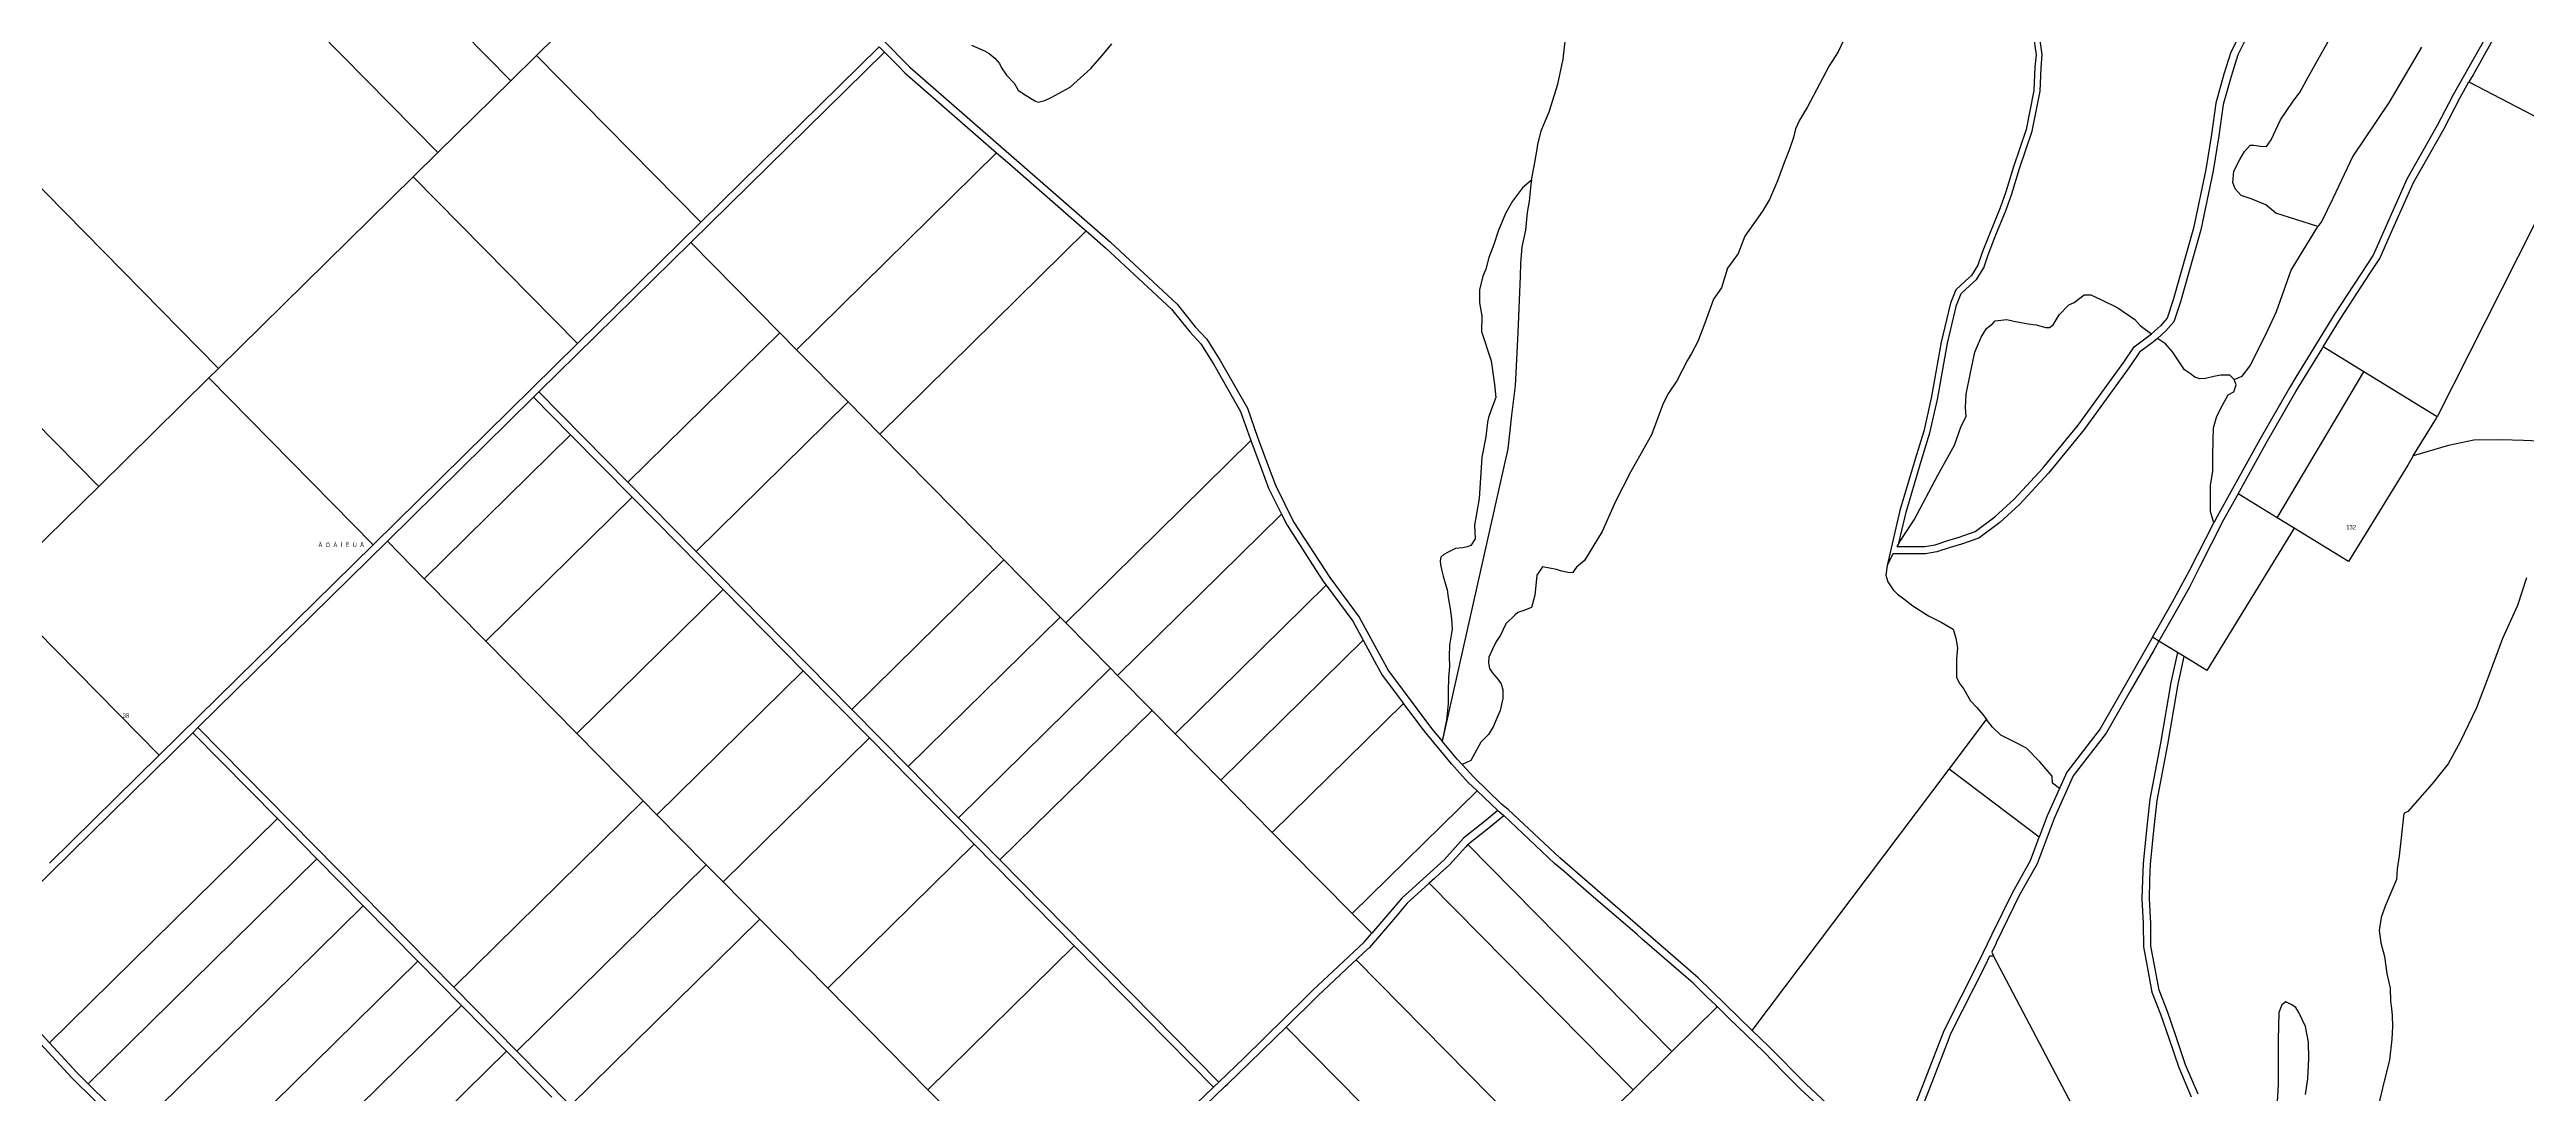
# Model space of a CAD drawing. Header units: metres. Extents: x 1082 to 7276, y 13258 to 20635.
# Drawn here: x 3570 to 4737, y 15365 to 15857 of the extents above; entities that cross this region are included whole.
import ezdxf

# ---------------------------------------------------------------- set-up
doc = ezdxf.new("R2010")
doc.units = ezdxf.units.M

msp = doc.modelspace()

# ---------------------------------------------------------------- linework, layer by layer
at = {"layer": '146'}
for points in [[(4268.34, 15795.18), (4269.85, 15803.54), (4270.98, 15809.81), (4271.24, 15812.06), (4272.87, 15818.46), (4276.64, 15827.48), (4280.66, 15840.52), (4283.3, 15852.31), (4284.93, 15867.6), (4285.31, 15894.55), (4282.17, 15931.77), (4282.04, 15942.55), (4281.54, 15946.06), (4283.43, 15960.35), (4284.3, 15973.64), (4286.32, 15988.81), (4286.94, 16001.97), (4287.82, 16011.62), (4288.2, 16018.64), (4286.69, 16026.29), (4284.78, 16034.68)], [(3787.54, 15842.07), (3649.55, 15982.19)], [(4780.28, 15975.5), (4763.61, 15944.99), (4755.34, 15928.36), (4742.64, 15901.5), (4720.24, 15859.81), (4711.82, 15844.94), (4709.91, 15841.56)], [(4774.57, 15972.55), (4760.51, 15946.61), (4752.19, 15929.88), (4739.52, 15903.08), (4717.18, 15861.5), (4702.47, 15835.53), (4700.26, 15831.27), (4694.93, 15820.98), (4680.71, 15795.74), (4664.77, 15759.93), (4646.61, 15732.06), (4628.41, 15702.39), (4625.35, 15697.4), (4611.38, 15673.04), (4591.25, 15636.76), (4589.72, 15633.74)], [(3753.18, 15808.24), (3617.6, 15945.91)], [(4654.49, 15886.39), (4653.86, 15886.5), (4648.33, 15888.98), (4643.36, 15891.52), (4638.77, 15892.48), (4634.13, 15890.22), (4629.86, 15889.73), (4621.46, 15884.18), (4615.44, 15877.69), (4610.88, 15872.76), (4607.15, 15867.36), (4603.93, 15859.94), (4600.99, 15854.31), (4597.87, 15844.15), (4594.13, 15830.88), (4592.14, 15816.18), (4589.37, 15799.57), (4583.57, 15771.77), (4573.99, 15737.82), (4570.85, 15728.42), (4567.15, 15724.19), (4563.18, 15720.66)], [(4638.65, 15773.42), (4618.94, 15779.61), (4614.16, 15783.62), (4607.25, 15786.37), (4602.6, 15787.99), (4599.84, 15791.13), (4598.71, 15794.13), (4599.21, 15799.52), (4601.97, 15804.91), (4604.23, 15808.8), (4606.87, 15811.69), (4608.63, 15811.69), (4611.65, 15811.19), (4614.54, 15811.07), (4616.67, 15814.2), (4621.2, 15823.61), (4626.73, 15832.01), (4630.37, 15836.9), (4634.39, 15844.17), (4645.07, 15863.11), (4654.49, 15886.39)], [(3799.69, 15854.05), (3825.22, 15879.19)], [(3951.59, 15872.69), (3974.86, 15849.11), (3975.5, 15848.46), (4069.97, 15765.95), (4101.37, 15736.79), (4109.96, 15726.09), (4115.31, 15720.26), (4121.69, 15710.19), (4134.48, 15687.72), (4139.31, 15674.17), (4144.2, 15660.66), (4147.69, 15651.47), (4156.27, 15634.23), (4173.28, 15607.92), (4187.14, 15589.33), (4200.96, 15563.9), (4221.21, 15536.85), (4226.23, 15530.87)], [(4422.15, 15875.85), (4412.85, 15855.66), (4408.58, 15849.14), (4403.93, 15840.49), (4398.28, 15829.83), (4394.51, 15823.56), (4392.75, 15819.42), (4391.74, 15815.29), (4389.86, 15809.89), (4387.47, 15803.88), (4384.2, 15794.85), (4380.43, 15786.2), (4377.17, 15780.68), (4368.87, 15768.89), (4365.61, 15760.62), (4362.84, 15756.73), (4360.58, 15753.72), (4357.82, 15744.44), (4354.05, 15739.17), (4350.02, 15727.76), (4346.63, 15719.24), (4343.74, 15713.6), (4341.73, 15710.46), (4336.71, 15700.68), (4332.81, 15694.91), (4330.3, 15689.9), (4324.77, 15675.23), (4314.97, 15657.67), (4307.93, 15643.75), (4301.65, 15629.58), (4293.35, 15615.91), (4289.46, 15612.78), (4287.57, 15610.14), (4285.44, 15610.27), (4282.04, 15611.14), (4280.16, 15611.77), (4273.5, 15613.02), (4270.86, 15609), (4270.48, 15605.74), (4269.85, 15599.6), (4268.35, 15593.83), (4264.7, 15592.33), (4261.81, 15591.45), (4260.68, 15590.32), (4256.16, 15586.18), (4253.64, 15580.79), (4251.51, 15577.53), (4250, 15574.14), (4248.24, 15570.38), (4248.12, 15567.75), (4248.49, 15564.99), (4249.75, 15563.11), (4251.38, 15561.23), (4252.39, 15560.1), (4254.02, 15557.85), (4254.78, 15554.97), (4254.78, 15550.96), (4253.52, 15545.31), (4250.25, 15537.54), (4248.12, 15534.03), (4244.47, 15530.27), (4239.82, 15521.74), (4235.6, 15519.88)], [(3961.04, 15858.14), (3877.08, 15775.46)], [(3963.5, 15855.64), (3961.04, 15858.14)], [(4004.46, 15858.87), (4010.62, 15856.24), (4012.88, 15854.86), (4015.52, 15852.73), (4017.66, 15850.23), (4018.66, 15848.22), (4021.05, 15844.71), (4024.69, 15840.96), (4026.58, 15837.7), (4029.09, 15835.95), (4034.37, 15832.69), (4035.88, 15832.07), (4039.14, 15832.82), (4042.03, 15834.2), (4050.96, 15839.1), (4060.76, 15847.88), (4066.16, 15854.02), (4070.56, 15859.42)], [(4504.71, 15862.75), (4505.97, 15854.35), (4505.34, 15848.46), (4504.96, 15837.56), (4501.32, 15819.13), (4495.29, 15801.58), (4491.77, 15789.79), (4489.13, 15782.27), (4483.98, 15769.73), (4480.58, 15761.08), (4478.57, 15755.19), (4475.56, 15750.29), (4472.67, 15747.66), (4468.15, 15743.52), (4465.63, 15737.25), (4461.36, 15718.95), (4456.58, 15692.5), (4453.07, 15676.95), (4449.04, 15663.66), (4441.88, 15639.46), (4435.8, 15613.67)], [(4441.34, 15624.11), (4444.78, 15638.69), (4451.92, 15662.8), (4455.97, 15676.18), (4459.52, 15691.9), (4464.3, 15718.34), (4468.5, 15736.35), (4470.68, 15741.77), (4474.69, 15745.45), (4477.89, 15748.36), (4481.31, 15753.9), (4483.4, 15760.05), (4486.76, 15768.61), (4491.94, 15781.2), (4494.62, 15788.86), (4498.14, 15800.66), (4504.22, 15818.34), (4507.95, 15837.21), (4508.33, 15848.25), (4508.94, 15854.42), (4507.66, 15863.31)], [(4600.77, 15861.45), (4597.71, 15855.59), (4594.51, 15845.14), (4590.71, 15831.58), (4588.68, 15816.7), (4585.93, 15800.21), (4580.17, 15772.6), (4570.65, 15738.85), (4567.75, 15730.19), (4564.66, 15726.65), (4560.3, 15722.78)], [(4687.6, 15858), (4678.61, 15842.72), (4672.34, 15832.04), (4655.13, 15806.58), (4645.83, 15786.65), (4640.55, 15775.86), (4638.65, 15773.42)], [(3787.54, 15842.07), (3799.69, 15854.05)], [(3877.08, 15775.46), (3799.69, 15854.05)], [(3872.36, 15765.9), (3963.5, 15855.64)], [(3963.5, 15855.64), (3970.4, 15848.65), (3972.35, 15846.68), (3973.21, 15845.8), (4016.36, 15808.12)], [(3649.89, 15706.52), (3523.27, 15835.09)], [(3753.18, 15808.24), (3787.54, 15842.07)], [(4641.27, 15716.66), (4644.25, 15721.52), (4649.57, 15730.19), (4663.28, 15751.24), (4667.85, 15758.25), (4671.72, 15766.94), (4683.83, 15794.16), (4688.75, 15802.89), (4698.01, 15819.32), (4705.74, 15834.21), (4709.91, 15841.56)], [(4709.91, 15841.56), (4762.54, 15814.09), (4740.69, 15774.2), (4694.94, 15683.73)], [(3741.56, 15796.79), (3753.18, 15808.24)], [(3922.15, 15715.34), (4016.36, 15808.12)], [(4016.36, 15808.12), (4022.52, 15802.75), (4057.71, 15772.01), (4058.54, 15771.29)], [(3649.89, 15706.52), (3741.56, 15796.79)], [(3818.95, 15718.21), (3741.56, 15796.79)], [(4268.34, 15795.18), (4264.07, 15791.62), (4259.42, 15785.35), (4256.03, 15779.59), (4252.64, 15771.19), (4250.63, 15764.92), (4248.24, 15758.77), (4246.86, 15753.26), (4245.35, 15750), (4243.84, 15743.48), (4243.84, 15737.34), (4244.85, 15731.32), (4244.72, 15723.92), (4249.37, 15710.14), (4250.88, 15698.86), (4251.51, 15692.72), (4249.25, 15686.95), (4247.99, 15683.32), (4247.61, 15681.18), (4246.86, 15674.29), (4244.97, 15664.64), (4243.59, 15645.21), (4241.46, 15632.67), (4241.71, 15626.15), (4239.82, 15623.02), (4237.94, 15622.39), (4236.05, 15622.01), (4232.53, 15621.63), (4229.39, 15620.13), (4227, 15618.75), (4225.62, 15617.49), (4225.25, 15615.86), (4225.5, 15614.11), (4226.12, 15611.1), (4226.75, 15608.59), (4227.88, 15604.83), (4228.64, 15602.08), (4229.14, 15598.57), (4230.02, 15593.18), (4230.65, 15588.42), (4230.9, 15583.65), (4229.77, 15576.01), (4229.52, 15570.74), (4229.64, 15565.98), (4229.27, 15560.84), (4229.02, 15554.32), (4229.14, 15548.56), (4228.26, 15540.66), (4226.23, 15530.87)], [(4268.34, 15795.18), (4267.97, 15793.13), (4267.22, 15785.36), (4266.34, 15779.97), (4265.46, 15771.7), (4263.82, 15763.8), (4263.07, 15755.9), (4262.94, 15750.01), (4261.81, 15723.31), (4260.56, 15698.37), (4258.92, 15684.45), (4257.16, 15668.53), (4226.23, 15530.87)], [(3877.08, 15775.46), (3818.95, 15718.21)], [(3593.43, 15650.92), (3472.17, 15774.05)], [(3800.78, 15695.4), (3872.36, 15765.9)], [(3914.31, 15723.29), (3872.36, 15765.9)], [(3961.32, 15675.56), (4058.54, 15771.29)], [(4058.54, 15771.29), (4067.63, 15763.35), (4098.8, 15734.4), (4103.26, 15728.85), (4107.31, 15723.81), (4112.52, 15718.12), (4118.69, 15708.39), (4131.29, 15686.26), (4136.01, 15672.99), (4136.18, 15672.52)], [(4599.29, 15701.36), (4603.1, 15702.89), (4606.72, 15707.53), (4614.16, 15722.45), (4619.31, 15733.36), (4626.22, 15752.79), (4638.65, 15773.42)], [(4441.34, 15624.11), (4448.54, 15635.08), (4459.73, 15656.15), (4467.64, 15670.32), (4470.78, 15679.35), (4473.05, 15683.86), (4472.79, 15688), (4473.05, 15694.39), (4475.06, 15704.42), (4477.19, 15714.2), (4480.08, 15721.22), (4482.72, 15725.36), (4485.61, 15727.74), (4486.74, 15728.87), (4492.15, 15729.63), (4495.54, 15728.75), (4502.32, 15727.5), (4506.09, 15727), (4510.62, 15725.75), (4512.38, 15725.75), (4514.01, 15727.01), (4516.9, 15731.77), (4521.42, 15736.54), (4523.94, 15737.55), (4528.59, 15741.18), (4531.85, 15741.19), (4536.5, 15739.06), (4544.55, 15735.05), (4552.46, 15729.55), (4555.1, 15726.79), (4557.61, 15724.91), (4560.3, 15722.78)], [(3818.95, 15718.21), (3722.69, 15623.42)], [(3842.66, 15652.87), (3914.31, 15723.29)], [(3922.15, 15715.34), (3914.31, 15723.29)], [(4563.18, 15720.66), (4561.36, 15719.04), (4554.74, 15714.15), (4550.12, 15707.47), (4528.59, 15677.69), (4511.82, 15657.17), (4498.16, 15642.4), (4488.87, 15633.89), (4479.03, 15626.52), (4470.83, 15623.66), (4465.53, 15622.02), (4459.27, 15619.98), (4453.84, 15619.05), (4440.15, 15619.04), (4438.49, 15619.04)], [(4440.46, 15622.54), (4440.97, 15622.54), (4453.55, 15622.55), (4458.42, 15623.38), (4464.47, 15625.36), (4469.74, 15626.99), (4477.37, 15629.65), (4486.63, 15636.59), (4495.69, 15644.88), (4509.17, 15659.46), (4525.82, 15679.83), (4547.26, 15709.5), (4552.19, 15716.62), (4560.3, 15722.78)], [(4599.29, 15701.36), (4597.32, 15703.38), (4592.8, 15703.38), (4589.66, 15702.62), (4585.76, 15701.74), (4583.12, 15701.62), (4580.74, 15702.37), (4578.73, 15703.99), (4575.96, 15705.87), (4572.82, 15710.51), (4570.18, 15714.39), (4566.91, 15718.15), (4563.18, 15720.66)], [(4601.16, 15647.41), (4614.43, 15671.32), (4628.36, 15695.62), (4640.69, 15715.72), (4641.27, 15716.66)], [(4660.4, 15704.92), (4641.27, 15716.66)], [(3645.3, 15702.01), (3649.89, 15706.52)], [(3946.44, 15690.68), (3922.15, 15715.34)], [(4619.57, 15636.12), (4620.03, 15636.9), (4660.4, 15704.92)], [(4694.94, 15683.73), (4660.4, 15704.92)], [(3593.43, 15650.92), (3645.3, 15702.01)], [(3722.69, 15623.42), (3645.3, 15702.01)], [(3729.37, 15625.08), (3798.28, 15692.94)], [(3798.28, 15692.94), (3800.78, 15695.4)], [(3815.69, 15675.26), (3798.28, 15692.94)], [(3842.66, 15652.87), (3800.78, 15695.4)], [(4589.72, 15633.74), (4588.15, 15639.07), (4588.15, 15651.36), (4589.28, 15658.13), (4589.28, 15664.77), (4589.41, 15672.92), (4589.53, 15678.56), (4591.17, 15683.95), (4593.8, 15689.22), (4596.44, 15694.11), (4599.21, 15695.49), (4600.21, 15698.75), (4599.29, 15701.36)], [(3874.78, 15620.25), (3946.44, 15690.68)], [(3961.32, 15675.56), (3946.44, 15690.68)], [(4683.69, 15665.26), (4694.61, 15683.07), (4695, 15683.7), (4694.94, 15683.73)], [(3746.78, 15607.4), (3815.69, 15675.26)], [(3844.71, 15645.79), (3815.69, 15675.26)], [(4019.76, 15616.22), (3961.32, 15675.56)], [(4048.93, 15586.6), (4136.18, 15672.52)], [(4136.18, 15672.52), (4140.92, 15659.44), (4144.47, 15650.07), (4150.57, 15637.82)], [(4753.8, 15675.03), (4743.09, 15672.28), (4735.55, 15672.53), (4725.12, 15672.89), (4712.18, 15672.76), (4700.24, 15670.12), (4683.69, 15665.26)], [(4683.69, 15665.26), (4681.05, 15660.97), (4653.16, 15615.51), (4627.56, 15631.21)], [(3555.86, 15613.93), (3568.9, 15626.76), (3593.43, 15650.92)], [(3874.78, 15620.25), (3842.66, 15652.87)], [(4601.16, 15647.41), (4594.34, 15635.12), (4583.04, 15612.77), (4578.21, 15603.43), (4573.22, 15594.47), (4563.87, 15577.98)], [(4619.57, 15636.12), (4601.16, 15647.41)], [(3844.71, 15645.79), (3775.8, 15577.93)], [(3887.52, 15602.33), (3844.71, 15645.79)], [(4073.36, 15561.79), (4150.57, 15637.82)], [(4150.57, 15637.82), (4153.19, 15632.55), (4165.18, 15614), (4170.4, 15605.93), (4171.56, 15604.37)], [(4627.56, 15631.21), (4619.57, 15636.12)], [(3722.69, 15623.42), (3621.92, 15524.18)], [(3640.18, 15537.25), (3729.37, 15625.08)], [(3746.78, 15607.4), (3729.37, 15625.08)], [(4441.34, 15624.11), (4440.46, 15622.54)], [(4560.89, 15579.81), (4570.16, 15596.16), (4578.31, 15611.3), (4589.72, 15633.74)], [(4627.56, 15631.21), (4586.41, 15564.15), (4575.76, 15570.68)], [(3948.1, 15545.79), (3874.78, 15620.25)], [(3948.1, 15545.79), (4019.76, 15616.22)], [(4046.3, 15589.27), (4019.76, 15616.22)], [(4435.8, 15613.67), (4435.22, 15609), (4436.23, 15605.87), (4438.74, 15602.11), (4440.75, 15600.11), (4443.64, 15597.98), (4447.91, 15594.6), (4455.33, 15589.84), (4461.23, 15586.83), (4466.89, 15583.58), (4468.15, 15579.44), (4469.02, 15574.81), (4468.52, 15569.67), (4468.52, 15566.03), (4468.52, 15560.77), (4470.03, 15557.89), (4471.92, 15555.38), (4475.06, 15549.87), (4478.07, 15546.74), (4480.84, 15543.35), (4482.72, 15540.97)], [(4438.49, 15619.04), (4435.8, 15613.67)], [(3621.92, 15524.18), (3544.52, 15602.76)], [(3775.8, 15577.93), (3746.78, 15607.4)], [(3818.6, 15534.47), (3887.52, 15602.33)], [(3887.52, 15602.33), (3925.24, 15564.02)], [(4100.42, 15534.32), (4171.56, 15604.37)], [(4171.56, 15604.37), (4184.18, 15587.44), (4189.08, 15578.44)], [(4737.07, 15607.74), (4732.78, 15594.81), (4725.75, 15579.14), (4719.46, 15562.21), (4713.43, 15546.54), (4705.77, 15530.49), (4700.11, 15520.08), (4692.57, 15510.67), (4681.14, 15497.63), (4679.2, 15496.69), (4676.99, 15476.82), (4676.11, 15470.68), (4675.73, 15465.66), (4670.46, 15453), (4668.57, 15447.73), (4667.57, 15441.59), (4668.32, 15435.7), (4670.08, 15429.31), (4671.21, 15421.29), (4672.72, 15414.39), (4672.97, 15408.25), (4673.35, 15404.74), (4673.72, 15401.48), (4673.85, 15396.35), (4673.6, 15390.33), (4672.47, 15380.55), (4669.2, 15367.26), (4663.42, 15342.6)], [(3974.64, 15518.85), (4046.3, 15589.27)], [(4046.3, 15589.27), (4048.93, 15586.6)], [(3818.6, 15534.47), (3775.8, 15577.93)], [(4070.04, 15565.16), (4048.93, 15586.6)], [(4189.08, 15578.44), (4122.01, 15512.39)], [(4189.08, 15578.44), (4194.44, 15568.57), (4198.01, 15562), (4208.02, 15548.63)], [(4563.87, 15577.98), (4561.27, 15573.38), (4550.34, 15554.32), (4539.09, 15534.65), (4523.44, 15514.41), (4514.5, 15494.33), (4506.55, 15473.07), (4498.1, 15458.08), (4487.23, 15435.7), (4487.18, 15435.61), (4485.1, 15431.33), (4486.01, 15429.6)], [(4560.89, 15579.81), (4558.23, 15575.12), (4547.3, 15556.06), (4536.18, 15536.6), (4520.41, 15516.21), (4516.98, 15508.51)], [(4563.87, 15577.98), (4560.89, 15579.81)], [(4572.61, 15572.62), (4563.87, 15577.98)], [(4070.04, 15565.16), (3998.39, 15494.73)], [(4073.36, 15561.79), (4070.04, 15565.16)], [(4572.61, 15572.62), (4569.47, 15558.42), (4564.56, 15529.82), (4559.53, 15503.44), (4558.01, 15489.07), (4556.37, 15473.09), (4556.12, 15465.38), (4555.87, 15456.53), (4556.49, 15444.83), (4556.63, 15433.82), (4558.28, 15424.65), (4560.58, 15412.44), (4564.64, 15402.18), (4568.52, 15390.82), (4573.2, 15376.97), (4579.11, 15363.18)], [(4582.37, 15364.45), (4576.46, 15378.22), (4571.84, 15391.94), (4567.93, 15403.39), (4563.95, 15413.42), (4561.72, 15425.28), (4560.1, 15434.15), (4559.99, 15444.95), (4559.36, 15456.57), (4559.62, 15465.27), (4559.86, 15472.85), (4561.49, 15488.71), (4562.99, 15502.92), (4568.01, 15529.19), (4572.9, 15557.75), (4575.76, 15570.68)], [(4575.76, 15570.68), (4572.61, 15572.62)], [(3856.32, 15496.16), (3925.24, 15564.02)], [(3925.24, 15564.02), (3956.43, 15532.35)], [(4089.6, 15545.3), (4073.36, 15561.79)], [(3974.64, 15518.85), (3948.1, 15545.79)], [(4017.94, 15474.88), (4089.6, 15545.3)], [(4100.42, 15534.32), (4089.6, 15545.3)], [(4146.24, 15487.79), (4208.02, 15548.63)], [(4242.65, 15507.48), (4238.56, 15511.37), (4230.71, 15520.08), (4218.47, 15534.68), (4215.66, 15538.43), (4215.06, 15539.23), (4208.02, 15548.63)], [(3637.69, 15534.79), (3531.82, 15430.54)], [(3637.69, 15534.79), (3640.18, 15537.25)], [(3677.56, 15494.3), (3637.69, 15534.79)], [(3760.69, 15414.88), (3640.18, 15537.25)], [(3849.88, 15502.71), (3818.6, 15534.47)], [(3956.43, 15532.35), (3887.52, 15464.48)], [(3956.43, 15532.35), (4005.76, 15482.26)], [(4122.01, 15512.39), (4100.42, 15534.32)], [(4235.6, 15519.88), (4233.35, 15522.38), (4226.23, 15530.87)], [(4465.06, 15517.55), (4482.72, 15540.97)], [(4516.98, 15508.51), (4513.76, 15510.95), (4513.63, 15514.3), (4507.73, 15521.06), (4501.44, 15527.45), (4495.66, 15530.46), (4489.38, 15533.71), (4485.49, 15537.47), (4482.72, 15540.97)], [(3570.23, 15473.28), (3621.92, 15524.18)], [(3998.39, 15494.73), (3974.64, 15518.85)], [(4372.28, 15394.51), (4346.81, 15419.32), (4281.59, 15475.81), (4257.31, 15498.63), (4254.17, 15501.13), (4241.08, 15513.81), (4235.6, 15519.88)], [(4146.24, 15487.79), (4129.58, 15504.7), (4122.01, 15512.39)], [(4183.86, 15449.58), (4242.65, 15507.48)], [(4242.65, 15507.48), (4252.49, 15498.14)], [(4372.28, 15394.51), (4465.06, 15517.55)], [(4507.49, 15485.56), (4465.06, 15517.55)], [(4516.98, 15508.51), (4511.26, 15495.66), (4507.49, 15485.56)], [(3760.69, 15414.88), (3849.88, 15502.71)], [(3856.32, 15496.16), (3849.88, 15502.71)], [(3879.59, 15472.54), (3856.32, 15496.16)], [(4017.94, 15474.88), (3998.39, 15494.73)], [(4252.49, 15498.14), (4246.14, 15492.9), (4236.23, 15485.04), (4227.14, 15474.96), (4207.28, 15456.88), (4193.04, 15440.27)], [(4238.27, 15482.07), (4238.64, 15482.48), (4241.57, 15484.8), (4248.34, 15490.18), (4255.22, 15495.85)], [(4252.49, 15498.14), (4255.22, 15495.85)], [(4355.83, 15405.65), (4355.28, 15406.18), (4354.95, 15406.51), (4351.14, 15410.22), (4344.44, 15416.75), (4341.22, 15419.54), (4320.49, 15437.49), (4318.02, 15439.63), (4312.57, 15444.35), (4295.39, 15459.23), (4288.76, 15464.97), (4283.5, 15469.52), (4279.23, 15473.22), (4255.22, 15495.85)], [(3570.27, 15388.65), (3677.56, 15494.3)], [(3696.15, 15475.42), (3677.56, 15494.3)], [(4183.86, 15449.58), (4154.4, 15479.49), (4146.24, 15487.79)], [(4372.28, 15394.51), (4380.16, 15386.84), (4397.48, 15369.32), (4407.5, 15360.09), (4412.25, 15355.85), (4419.16, 15349.95), (4423.46, 15347.37), (4427.48, 15344.71), (4432.52, 15342.81), (4440.13, 15343.99), (4443.98, 15346.58), (4453.82, 15371.37), (4462.65, 15394.39), (4479.02, 15426.81), (4485.22, 15439.58), (4494.99, 15459.69), (4503.37, 15474.55), (4507.49, 15485.56)], [(3588.47, 15369.38), (3696.15, 15475.42)], [(3718.01, 15453.23), (3696.15, 15475.42)], [(3790.4, 15384.71), (3879.59, 15472.54)], [(3887.52, 15464.48), (3879.59, 15472.54)], [(3936.85, 15414.39), (4005.76, 15482.26)], [(4005.76, 15482.26), (4052.92, 15434.37)], [(4121.07, 15370.16), (4017.94, 15474.88)], [(4238.27, 15482.07), (4237.35, 15481.05), (4229.63, 15472.49), (4225.34, 15468.58), (4222.66, 15466.15), (4220.19, 15463.9)], [(4334.42, 15384.55), (4238.27, 15482.07)], [(3904.81, 15446.92), (3887.52, 15464.48)], [(4220.19, 15463.9), (4218.19, 15462.08), (4209.79, 15454.44), (4204.21, 15447.93), (4191.96, 15433.63), (4189.41, 15431.23), (4185.71, 15427.75)], [(4316.16, 15366.55), (4220.19, 15463.9)], [(3718.01, 15453.23), (3610.68, 15347.53)], [(3743.68, 15427.17), (3718.01, 15453.23)], [(4193.04, 15440.27), (4183.86, 15449.58)], [(3904.81, 15446.92), (3815.63, 15359.09)], [(3936.85, 15414.39), (3904.81, 15446.92)], [(4121.07, 15370.16), (4132.92, 15381.53), (4161.55, 15409.66), (4165.35, 15413.39), (4189.42, 15436.05), (4193.04, 15440.27)], [(3531.82, 15430.54), (3533.38, 15428.83), (3534.95, 15427.13), (3536.97, 15424.93), (3537.65, 15424.18), (3570.27, 15388.65)], [(3636.76, 15321.88), (3743.68, 15427.17)], [(3743.68, 15427.17), (3764.28, 15406.24)], [(3984.01, 15366.51), (4052.92, 15434.37)], [(4052.92, 15434.37), (4118.54, 15367.73)], [(4185.71, 15427.75), (4181.82, 15424.09), (4178.02, 15420.51), (4167.78, 15410.87), (4152.73, 15396.09)], [(4280.61, 15331.5), (4185.71, 15427.75)], [(4444.74, 15342.91), (4446.82, 15344.24), (4457.08, 15370.1), (4465.03, 15390.82), (4465.85, 15392.97), (4482.15, 15425.26), (4484.26, 15429.6), (4486.01, 15429.6)], [(4530.73, 15344.61), (4486.01, 15429.6)], [(3790.4, 15384.71), (3760.69, 15414.88)], [(3984.01, 15366.51), (3936.85, 15414.39)], [(3546.95, 15408.88), (3558.68, 15396.1), (3580.7, 15372.12), (3602.4, 15350.76), (3607.27, 15345.98), (3628.28, 15325.3), (3631.55, 15322.09)], [(3764.28, 15406.24), (3657.7, 15301.28)], [(3764.28, 15406.24), (3785.48, 15384.71)], [(4334.42, 15384.55), (4355.83, 15405.65)], [(4439.79, 15340.39), (4432.15, 15339.21), (4425.88, 15341.57), (4421.6, 15344.41), (4420.2, 15345.25), (4417.11, 15347.1), (4413.78, 15349.94), (4409.95, 15353.21), (4405.15, 15357.5), (4395.05, 15366.8), (4387.41, 15374.53), (4382.11, 15379.88), (4377.69, 15384.35), (4361.29, 15400.33), (4357.79, 15403.74), (4355.96, 15405.53), (4355.83, 15405.65)], [(4632.88, 15364.23), (4634.02, 15371.62), (4634.52, 15381.27), (4634.27, 15388.92), (4632.88, 15396.31), (4629.74, 15402.96), (4628.36, 15405.34), (4626.1, 15406.71), (4623.71, 15407.96), (4621.7, 15406.46), (4620.32, 15402.95), (4620.07, 15390.04), (4620.07, 15368.98), (4617.68, 15327.99)], [(4114.7, 15359.2), (4124.09, 15368.21), (4125.29, 15369.36), (4135.36, 15379.02), (4147.2, 15390.65), (4147.71, 15391.16), (4152.73, 15396.09)], [(4248.06, 15299.4), (4152.73, 15396.09)], [(3588.47, 15369.38), (3583.21, 15374.55), (3570.27, 15388.65)], [(3679.81, 15280.65), (3785.48, 15384.71)], [(3785.48, 15384.71), (3806.87, 15362.99)], [(3815.63, 15359.09), (3790.4, 15384.71)], [(4316.16, 15366.55), (4334.42, 15384.55)], [(3610.68, 15347.53), (3589.92, 15367.96), (3588.47, 15369.38)], [(3989.46, 15360.97), (3984.01, 15366.51)], [(4048.57, 15300.94), (4065.71, 15315.56), (4086.16, 15336.98), (4086.73, 15337.52), (4089.64, 15340.27), (4110.57, 15360.09), (4118.54, 15367.73)], [(4118.54, 15367.73), (4121.07, 15370.16)], [(4299.15, 15349.77), (4316.16, 15366.55)]]:
    msp.add_lwpolyline(points, dxfattribs=at)

# ---------------------------------------------------------------- texts
at = {"layer": 'TEXT25'}
for s, p in [('Ã  Ó  Â  Í  È  Ù  Å', (3696.9, 15622.31)), ('132', (4652.07, 15630.66)), ('38', (3604.67, 15541.9))]:
    msp.add_text(s, height=2, dxfattribs=at).set_placement(p)

doc.saveas('drawing.dxf')
